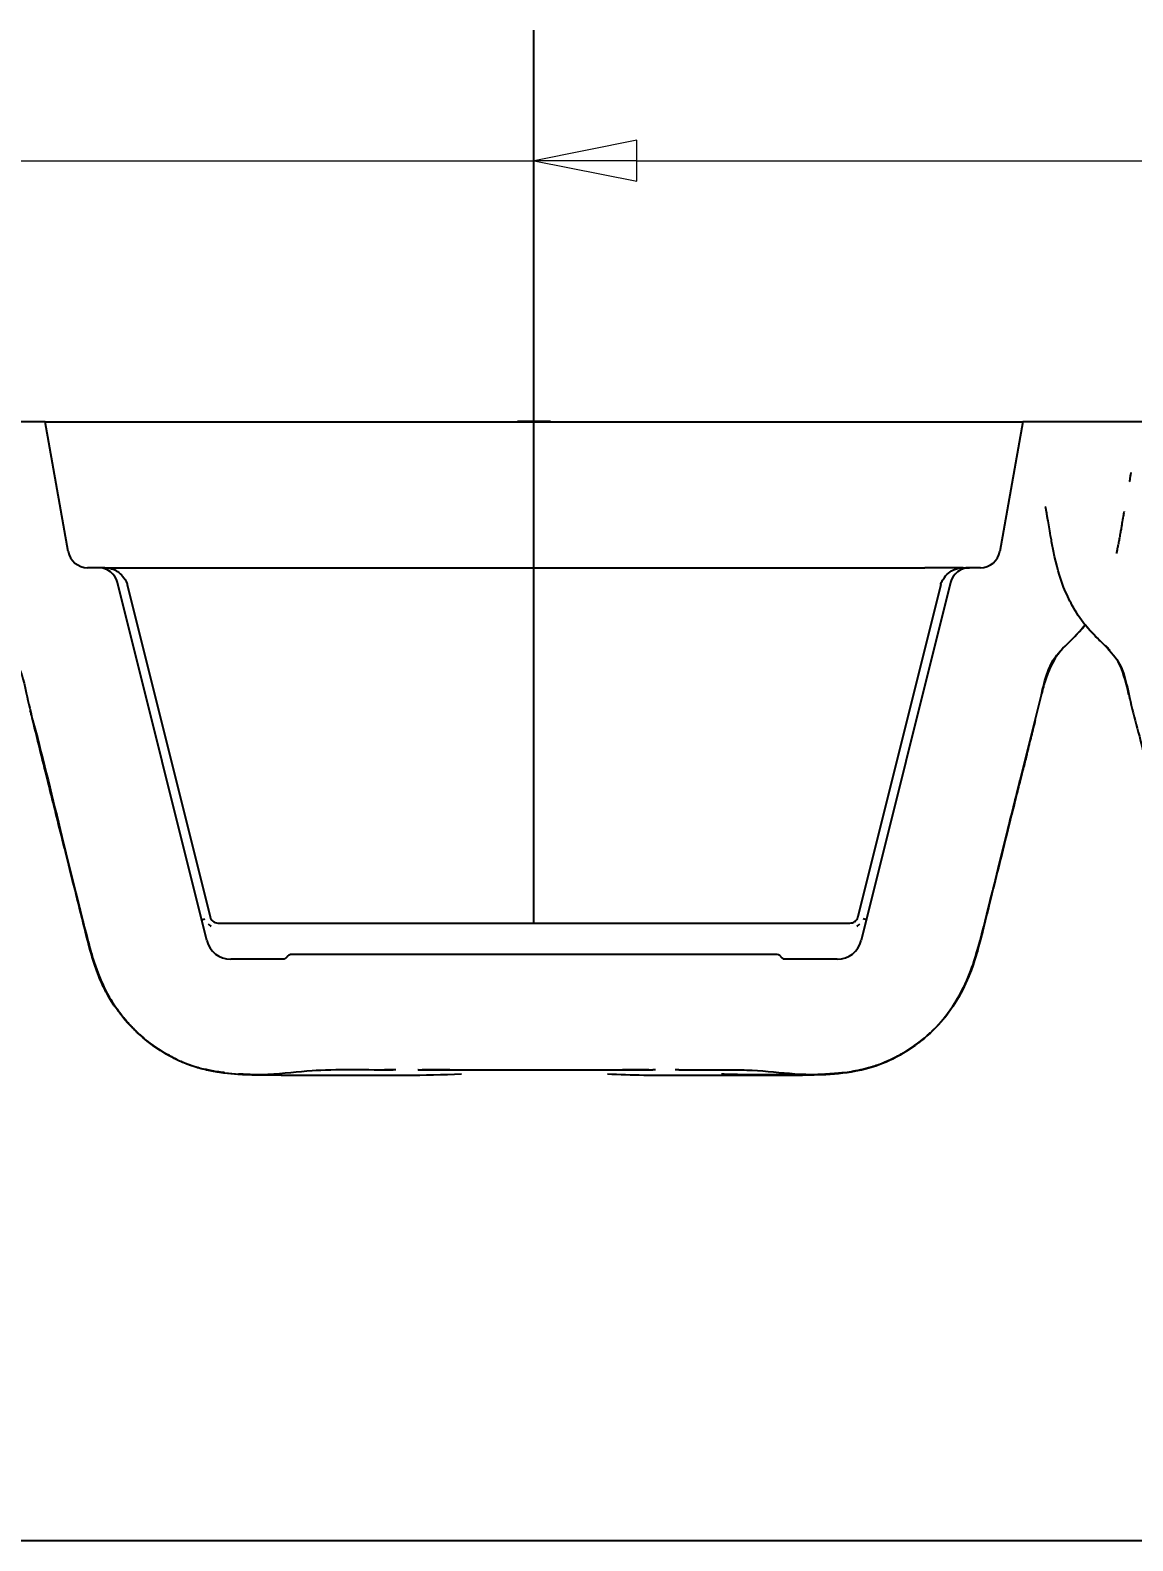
# Model space of a CAD drawing. Header units: millimetres. Extents: x 0 to 1486, y 0 to 1051.
# Drawn here: x 442.58 to 476.08, y 505.32 to 551.23 of the extents above; entities that cross this region are included whole.
import ezdxf

# ---------------------------------------------------------------- set-up
doc = ezdxf.new("R2010")
doc.units = ezdxf.units.MM
doc.header["$LTSCALE"] = 1.25
for name, color, linetype, lineweight, true_color in [('Bemaßungen(DIN)', 7, 'Continuous', 5, 0x262659), ('Schraffur', 7, 'Continuous', 9, 0x1e1e47), ('Sichtbare Kanten(DIN)', 7, 'Continuous', 25, 0x262659)]:
    doc.layers.add(name, color=color, linetype=linetype, lineweight=lineweight, true_color=true_color)
doc.styles.add('Aktuell-DINGroßer Text', font='arial.ttf')
doc.dimstyles.new('STANDARD-DIN', dxfattribs={"dimscale": 1.25, "dimtxt": 5.25, "dimasz": 2.5, "dimexe": 3.175, "dimexo": 0, "dimgap": 0.8, "dimtad": 1, "dimrnd": 1e-08, "dimtxsty": 'Aktuell-DINGroßer Text', "dimcen": 0.09, "dimdle": 10, "dimclrd": 256, "dimclre": 256, "dimclrt": 256, "dimazin": 2, "dimtfac": 0.666667, "dimtmove": 0, "dimatfit": 3, "dimfxl": 1, "dimtolj": 1, "dimlwd": 25, "dimlwe": 25, "dimarcsym": 0})

# ---------------------------------------------------------------- blocks, each defined once
blk = doc.blocks.new('*D122')
at = {"layer": 'Bemaßungen(DIN)', "color": 250, "linetype": 'Continuous', "lineweight": 25, "true_color": 0x3f3f3f, "transparency": 16777216}
blk.add_line((457.888, 524.094), (457.888, 551.23), dxfattribs=at)
at = {"layer": 'Defpoints', "color": 0, "linetype": 'Continuous', "transparency": 16777216}
for p in [(457.888, 551.23), (645.138, 539.324), (457.888, 524.094)]:
    blk.add_point(p, dxfattribs=at)
at = {"layer": 'Bemaßungen(DIN)', "color": 179, "linetype": 'Continuous', "lineweight": 25, "true_color": 0x262659, "transparency": 16777216, "insert": (457.888, 552.23), "char_height": 6.5625, "attachment_point": 4, "rotation": 90, "style": 'Aktuell-DINGroßer Text'}
blk.add_mtext('\\A1;187,25', dxfattribs=at)
blk = doc.blocks.new('*D123')
at = {"layer": 'Bemaßungen(DIN)', "color": 250, "linetype": 'Continuous', "lineweight": 25, "true_color": 0x3f3f3f, "transparency": 16777216}
blk.add_line((424.388, 524.094), (424.388, 551.23), dxfattribs=at)
at = {"layer": 'Defpoints', "color": 0, "linetype": 'Continuous', "transparency": 16777216}
for p in [(424.388, 551.23), (645.138, 539.324), (424.388, 524.094)]:
    blk.add_point(p, dxfattribs=at)
at = {"layer": 'Bemaßungen(DIN)', "color": 179, "linetype": 'Continuous', "lineweight": 25, "true_color": 0x262659, "transparency": 16777216, "insert": (424.388, 552.23), "char_height": 6.5625, "attachment_point": 4, "rotation": 90, "style": 'Aktuell-DINGroßer Text'}
blk.add_mtext('\\A1;220,75', dxfattribs=at)
blk = doc.blocks.new('*D124')
at = {"layer": 'Bemaßungen(DIN)', "color": 250, "linetype": 'Continuous', "lineweight": 25, "true_color": 0x3f3f3f, "transparency": 16777216}
blk.add_line((390.888, 524.094), (390.888, 551.23), dxfattribs=at)
at = {"layer": 'Defpoints', "color": 0, "linetype": 'Continuous', "transparency": 16777216}
for p in [(390.888, 551.23), (645.138, 539.324), (390.888, 524.094)]:
    blk.add_point(p, dxfattribs=at)
at = {"layer": 'Bemaßungen(DIN)', "color": 179, "linetype": 'Continuous', "lineweight": 25, "true_color": 0x262659, "transparency": 16777216, "insert": (390.888, 552.23), "char_height": 6.5625, "attachment_point": 4, "rotation": 90, "style": 'Aktuell-DINGroßer Text'}
blk.add_mtext('\\A1;254,25', dxfattribs=at)
blk = doc.blocks.new('*D125')
at = {"layer": 'Bemaßungen(DIN)', "color": 250, "linetype": 'Continuous', "lineweight": 25, "true_color": 0x3f3f3f, "transparency": 16777216}
blk.add_line((355.388, 523.144), (355.388, 551.23), dxfattribs=at)
at = {"layer": 'Defpoints', "color": 0, "linetype": 'Continuous', "transparency": 16777216}
for p in [(355.388, 551.23), (645.138, 539.324), (355.388, 523.144)]:
    blk.add_point(p, dxfattribs=at)
at = {"layer": 'Bemaßungen(DIN)', "color": 179, "linetype": 'Continuous', "lineweight": 25, "true_color": 0x262659, "transparency": 16777216, "insert": (355.388, 552.23), "char_height": 6.5625, "attachment_point": 4, "rotation": 90, "style": 'Aktuell-DINGroßer Text'}
blk.add_mtext('\\A1;289,75', dxfattribs=at)
blk = doc.blocks.new('*D126')
at = {"layer": 'Bemaßungen(DIN)', "color": 250, "linetype": 'Continuous', "lineweight": 25, "true_color": 0x3f3f3f, "transparency": 16777216}
blk.add_line((321.888, 524.094), (321.888, 551.23), dxfattribs=at)
at = {"layer": 'Defpoints', "color": 0, "linetype": 'Continuous', "transparency": 16777216}
for p in [(321.888, 551.23), (645.138, 539.324), (321.888, 524.094)]:
    blk.add_point(p, dxfattribs=at)
at = {"layer": 'Bemaßungen(DIN)', "color": 179, "linetype": 'Continuous', "lineweight": 25, "true_color": 0x262659, "transparency": 16777216, "insert": (321.888, 552.23), "char_height": 6.5625, "attachment_point": 4, "rotation": 90, "style": 'Aktuell-DINGroßer Text'}
blk.add_mtext('\\A1;323,25', dxfattribs=at)
blk = doc.blocks.new('*D127')
at = {"layer": 'Bemaßungen(DIN)', "color": 250, "linetype": 'Continuous', "lineweight": 25, "true_color": 0x3f3f3f, "transparency": 16777216}
blk.add_line((288.388, 524.094), (288.388, 551.23), dxfattribs=at)
at = {"layer": 'Defpoints', "color": 0, "linetype": 'Continuous', "transparency": 16777216}
for p in [(288.388, 551.23), (645.138, 539.324), (288.388, 524.094)]:
    blk.add_point(p, dxfattribs=at)
at = {"layer": 'Bemaßungen(DIN)', "color": 179, "linetype": 'Continuous', "lineweight": 25, "true_color": 0x262659, "transparency": 16777216, "insert": (288.388, 552.23), "char_height": 6.5625, "attachment_point": 4, "rotation": 90, "style": 'Aktuell-DINGroßer Text'}
blk.add_mtext('\\A1;356,75', dxfattribs=at)
blk = doc.blocks.new('*D128')
at = {"layer": 'Bemaßungen(DIN)', "color": 250, "linetype": 'Continuous', "lineweight": 25, "true_color": 0x3f3f3f, "transparency": 16777216}
blk.add_line((254.888, 524.094), (254.888, 551.23), dxfattribs=at)
at = {"layer": 'Defpoints', "color": 0, "linetype": 'Continuous', "transparency": 16777216}
for p in [(254.888, 551.23), (645.138, 539.324), (254.888, 524.094)]:
    blk.add_point(p, dxfattribs=at)
at = {"layer": 'Bemaßungen(DIN)', "color": 179, "linetype": 'Continuous', "lineweight": 25, "true_color": 0x262659, "transparency": 16777216, "insert": (254.888, 552.23), "char_height": 6.5625, "attachment_point": 4, "rotation": 90, "style": 'Aktuell-DINGroßer Text'}
blk.add_mtext('\\A1;390,25', dxfattribs=at)
blk = doc.blocks.new('2DTransSymbol3')
at = {"layer": 'Bemaßungen(DIN)'}
for p, q in [((368.811, 438.309), (366.311, 437.809)), ((368.811, 437.309), (368.811, 438.309)), ((342.011, 437.809), (366.311, 437.809)), ((368.811, 437.809), (366.311, 437.809)), ((366.311, 437.809), (368.811, 437.309)), ((368.811, 437.809), (393.111, 437.809))]:
    blk.add_line(p, q, dxfattribs=at)
at = {"layer": 'Bemaßungen(DIN)', "flags": 128}
blk.add_lwpolyline([(368.811, 438.309), (366.311, 437.809), (368.811, 437.309), (368.811, 438.309)], dxfattribs=at)
at = {"layer": 'Bemaßungen(DIN)'}
blk.add_solid([(368.811, 438.309), (366.311, 437.809), (368.811, 437.309), (368.811, 438.309)], dxfattribs=at)
blk = doc.blocks.new('*D131')
at = {"layer": 'Bemaßungen(DIN)', "color": 250, "linetype": 'Continuous', "lineweight": 25, "true_color": 0x3f3f3f, "transparency": 16777216}
for p, q in [((441.138, 539.324), (441.138, 593.293)), ((577.138, 539.324), (577.138, 593.293)), ((444.263, 589.324), (574.013, 589.324))]:
    blk.add_line(p, q, dxfattribs=at)
at = {"layer": 'Bemaßungen(DIN)', "color": 250, "linetype": 'Continuous', "true_color": 0x3f3f3f, "transparency": 16777216}
for points in [[(444.263, 589.845), (444.263, 588.803), (441.138, 589.324)], [(574.013, 589.845), (574.013, 588.803), (577.138, 589.324)]]:
    blk.add_solid(points, dxfattribs=at)
at = {"layer": 'Defpoints', "color": 0, "linetype": 'Continuous', "transparency": 16777216}
for p in [(577.138, 589.324), (441.138, 539.324), (577.138, 539.324)]:
    blk.add_point(p, dxfattribs=at)
at = {"layer": 'Bemaßungen(DIN)', "color": 179, "linetype": 'Continuous', "lineweight": 25, "true_color": 0x262659, "transparency": 16777216, "insert": (502.2, 597.03), "char_height": 6.5625, "attachment_point": 1, "style": 'Aktuell-DINGroßer Text'}
blk.add_mtext('\\A1;136', dxfattribs=at)

msp = doc.modelspace()

# ---------------------------------------------------------------- hatches: boundary and pattern name
at = {"layer": 'Schraffur'}
h = msp.add_hatch(dxfattribs=at)
h.set_pattern_fill('ANSI31', color=256, scale=31.75, style=0)
h.set_pattern_definition([(45, (0, 0), (-2.80633, 2.80633), [])])
h.paths.add_polyline_path([(457.988, 539.329), (457.788, 539.329), (457.788, 539.324), (457.988, 539.324)])

# ---------------------------------------------------------------- linework, layer by layer
at = {"layer": 'Sichtbare Kanten(DIN)'}
for p, q in [((443.038, 539.324), (439.238, 539.324)), ((443.038, 539.324), (443.826, 539.324)), ((443.732, 535.39), (443.038, 539.324)), ((443.826, 539.324), (457.738, 539.324)), ((458.388, 539.334), (457.388, 539.334)), ((457.388, 539.324), (457.388, 539.334)), ((457.738, 539.329), (457.788, 539.329)), ((457.738, 539.324), (457.738, 539.329)), ((457.788, 539.324), (457.738, 539.324)), ((457.988, 539.329), (457.788, 539.329)), ((457.788, 539.329), (457.788, 539.324)), ((457.788, 539.324), (457.988, 539.324)), ((457.988, 539.329), (458.038, 539.329)), ((457.988, 539.324), (457.988, 539.329)), ((458.038, 539.324), (457.988, 539.324)), ((458.038, 539.324), (458.038, 539.329)), ((458.038, 539.324), (471.95, 539.324)), ((458.388, 539.324), (458.388, 539.334)), ((471.95, 539.324), (472.738, 539.324)), ((472.738, 539.324), (472.045, 535.39)), ((476.538, 539.324), (472.738, 539.324)), ((444.651, 534.894), (444.323, 534.894)), ((444.848, 534.894), (444.651, 534.894)), ((444.848, 534.894), (444.848, 534.894)), ((444.848, 534.894), (446.009, 534.894)), ((446.009, 534.894), (469.767, 534.894)), ((470.929, 534.894), (469.767, 534.894)), ((470.929, 534.894), (470.928, 534.894)), ((470.929, 534.894), (471.126, 534.894)), ((471.454, 534.894), (471.126, 534.894)), ((447.945, 523.562), (445.233, 534.439)), ((445.528, 534.379), (448.045, 524.283)), ((470.249, 534.379), (467.732, 524.283)), ((470.544, 534.439), (467.832, 523.562)), ((447.787, 524.194), (447.887, 524.219)), ((467.989, 524.194), (467.889, 524.219)), ((448.287, 524.094), (467.489, 524.094)), ((450.268, 522.994), (448.672, 522.994)), ((465.241, 523.144), (450.536, 523.144)), ((467.104, 522.994), (465.509, 522.994)), ((499.039, 505.324), (382.238, 505.324))]:
    msp.add_line(p, q, dxfattribs=at)
for centre, radius, start, end in [((444.323, 535.494), 0.6, 190, 270), ((471.454, 535.494), 0.6, 270, 350), ((444.651, 534.294), 0.6, 14, 90), ((471.126, 534.294), 0.6, 90, 166), ((448.672, 523.744), 0.75, 194, 270), ((467.104, 523.744), 0.75, 270, 346)]:
    msp.add_arc(centre, radius, start, end, dxfattribs=at)
for centre, major_axis, start_param, end_param in [((448.077, 524.226), (-0.103, 0.228), 1.992369, 2.529584), ((467.699, 524.226), (0.103, 0.228), 3.753602, 4.290815)]:
    msp.add_ellipse(centre, major_axis=major_axis, ratio=0.641959, start_param=start_param, end_param=end_param, dxfattribs=at)
for points, knots in [([(476.028, 537.79), (476.028, 537.788), (476.027, 537.787), (476.027, 537.783), (476.026, 537.781), (476.024, 537.767), (476.022, 537.754), (476.013, 537.704), (476.006, 537.662), (475.993, 537.585), (475.987, 537.552), (475.981, 537.514), (475.98, 537.51), (475.979, 537.507)], [0, 0, 0, 0, 0.00083997, 0.00083997, 0.00195993, 0.00195993, 0.00793719, 0.00793719, 0.02519349, 0.02519349, 0.03666908, 0.03666908, 0.03788791, 0.03788791, 0.03788791, 0.03788791]), ([(474.632, 533.16), (474.488, 533.34), (474.361, 533.537), (474.149, 533.922), (474.062, 534.105), (473.863, 534.61), (473.768, 534.942), (473.662, 535.46), (473.649, 535.523), (473.624, 535.657), (473.613, 535.723), (473.582, 535.9), (473.566, 535.993), (473.538, 536.16), (473.524, 536.237), (473.505, 536.351), (473.499, 536.383), (473.489, 536.44), (473.485, 536.465), (473.477, 536.505), (473.475, 536.52), (473.469, 536.551), (473.466, 536.568), (473.461, 536.595), (473.46, 536.605), (473.456, 536.623), (473.455, 536.632), (473.451, 536.65), (473.45, 536.659), (473.445, 536.683), (473.443, 536.697), (473.44, 536.715), (473.438, 536.721), (473.437, 536.73), (473.436, 536.733), (473.436, 536.736), (473.436, 536.737), (473.435, 536.738), (473.435, 536.738), (473.435, 536.739), (473.435, 536.739), (473.435, 536.739), (473.435, 536.739), (473.435, 536.739)], [4.5749992, 4.5749992, 4.5749992, 4.5749992, 4.708956, 4.708956, 4.8240659, 4.8240659, 4.9980721, 4.9980721, 5.0210237, 5.0210237, 5.0435182, 5.0435182, 5.0892725, 5.0892725, 5.1341445, 5.1341445, 5.1509775, 5.1509775, 5.1622164, 5.1622164, 5.1678409, 5.1678409, 5.1735112, 5.1735112, 5.1763356, 5.1763356, 5.1791664, 5.1791664, 5.1819941, 5.1819941, 5.1876921, 5.1876921, 5.1904983, 5.1904983, 5.1919005, 5.1919005, 5.192251, 5.192251, 5.1924262, 5.1924262, 5.1925139, 5.1925139, 5.1925577, 5.1925577, 5.1925577, 5.1925577]), ([(475.818, 536.597), (475.811, 536.552), (475.803, 536.505), (475.782, 536.385), (475.769, 536.31), (475.748, 536.189), (475.74, 536.144), (475.725, 536.054), (475.717, 536.009), (475.699, 535.91), (475.689, 535.855), (475.67, 535.755), (475.662, 535.708), (475.648, 535.637), (475.643, 535.614), (475.635, 535.573), (475.632, 535.555), (475.623, 535.514), (475.618, 535.49), (475.609, 535.446), (475.605, 535.426), (475.597, 535.39), (475.594, 535.373), (475.588, 535.346), (475.585, 535.335), (475.583, 535.324)], [0.1550326, 0.1550326, 0.1550326, 0.1550326, 0.1710306, 0.1710306, 0.1942752, 0.1942752, 0.20803, 0.20803, 0.2216069, 0.2216069, 0.2406553, 0.2406553, 0.2591395, 0.2591395, 0.2676705, 0.2676705, 0.2734613, 0.2734613, 0.2806384, 0.2806384, 0.287017, 0.287017, 0.2926937, 0.2926937, 0.2968233, 0.2968233, 0.2968233, 0.2968233]), ([(444.848, 534.894), (444.917, 534.894), (444.986, 534.884), (445.116, 534.843), (445.177, 534.813), (445.289, 534.735), (445.34, 534.687), (445.439, 534.57), (445.487, 534.498), (445.52, 534.406), (445.524, 534.393), (445.528, 534.379)], [0, 0, 0, 0, 0.0206505, 0.0206505, 0.04066916, 0.04066916, 0.06156667, 0.06156667, 0.08663742, 0.08663742, 0.09083953, 0.09083953, 0.09083953, 0.09083953]), ([(470.249, 534.379), (470.257, 534.414), (470.271, 534.447), (470.308, 534.52), (470.333, 534.558), (470.407, 534.658), (470.464, 534.715), (470.595, 534.812), (470.673, 534.851), (470.811, 534.887), (470.87, 534.894), (470.928, 534.894)], [0.00000111, 0.00000111, 0.00000111, 0.00000111, 0.01070815, 0.01070815, 0.02441214, 0.02441214, 0.04800203, 0.04800203, 0.07335574, 0.07335574, 0.09085667, 0.09085667, 0.09085667, 0.09085667]), ([(441.141, 533.164), (441.324, 532.938), (441.493, 532.77), (441.806, 532.458), (441.974, 532.287), (442.3, 531.797), (442.366, 531.506), (442.523, 530.776), (442.601, 530.466), (442.987, 529.019), (443.26, 527.872), (444.236, 523.906), (444.36, 523.432), (444.64, 522.488), (444.864, 521.978), (445.532, 521.034), (445.968, 520.593), (447.181, 519.808), (447.783, 519.66), (449.388, 519.376), (450.313, 519.555), (451.796, 519.662), (452.941, 519.636), (453.604, 519.637)], [-4.9801344, -4.9801344, -4.9801344, -4.9801344, -4.977648, -4.977648, -4.9747138, -4.9747138, -4.9702324, -4.9702324, -4.9668738, -4.9668738, -4.9544858, -4.9544858, -4.9239441, -4.9239441, -4.8567963, -4.8567963, -4.7928365, -4.7928365, -4.7144892, -4.7144892, -4.4611157, -4.4611157, -4.2614437, -4.2614437, -4.2614437, -4.2614437]), ([(462.291, 519.637), (462.303, 519.637), (462.315, 519.637), (463.664, 519.637), (464.087, 519.644), (465.402, 519.576), (466.185, 519.417), (467.913, 519.619), (468.448, 519.775), (469.329, 520.268), (469.833, 520.601), (470.786, 521.709), (471.068, 522.369), (471.418, 523.377), (471.721, 524.657), (472.502, 527.809), (472.598, 528.182), (472.917, 529.461), (473.142, 530.324), (473.403, 531.437), (473.466, 531.68), (473.816, 532.415), (474.194, 532.6), (474.641, 533.164)], [-3.609915, -3.609915, -3.609915, -3.609915, -3.606126, -3.606126, -3.199998, -3.199998, -2.373221, -2.373221, -1.869336, -1.869336, -1.562938, -1.562938, -1.210807, -1.210807, -0.800152, -0.800152, -0.642527, -0.642527, -0.31323, -0.31323, -0.220499, -0.220499, -0.002297, -0.002297, -0.002297, -0.002297]), ([(474.587, 533.088), (474.57, 533.068), (474.535, 533.028), (474.484, 532.971), (474.469, 532.956), (474.369, 532.851), (474.35, 532.832), (474.321, 532.803), (474.318, 532.8), (474.31, 532.791)], [0, 0, 0, 0, 0.095162, 0.095162, 0.273817, 0.273817, 0.809889, 0.809889, 1.094998, 1.094998, 1.094998, 1.094998]), ([(474.64, 533.152), (474.64, 533.152), (474.64, 533.152), (474.641, 533.158), (474.641, 533.163), (474.641, 533.164)], [12.2755917, 12.2755917, 12.2755917, 12.2755917, 12.3506057, 12.3506057, 12.9651304, 12.9651304, 12.9651304, 12.9651304]), ([(474.641, 533.164), (474.82, 532.942), (474.987, 532.776), (475.297, 532.467), (475.467, 532.295), (475.853, 531.72), (475.882, 531.369), (476.116, 530.395), (476.199, 530.107), (476.39, 529.365), (476.457, 529.062), (476.878, 527.378), (477.155, 526.258), (477.582, 524.57), (477.714, 523.998), (478.029, 522.819), (478.213, 522.294), (478.823, 521.271), (479.244, 520.805), (480.154, 520.118), (480.633, 519.867), (481.923, 519.481), (482.794, 519.476), (484.381, 519.551), (484.465, 519.642), (486.045, 519.638), (486.574, 519.637), (487.104, 519.636)], [-0.8211249, -0.8211249, -0.8211249, -0.8211249, -0.8115971, -0.8115971, -0.7998124, -0.7998124, -0.7769588, -0.7769588, -0.7659942, -0.7659942, -0.7526296, -0.7526296, -0.7261066, -0.7261066, -0.7126318, -0.7126318, -0.6980502, -0.6980502, -0.6826862, -0.6826862, -0.6695288, -0.6695288, -0.6491844, -0.6491844, -0.6094839, -0.6094839, -0.5894801, -0.5894801, -0.5894801, -0.5894801]), ([(475.106, 532.657), (475.069, 532.694), (474.962, 532.801), (474.889, 532.875), (474.856, 532.906), (474.781, 532.988)], [0, 0, 0, 0, 0.830661, 0.830661, 1.095169, 1.095169, 1.095169, 1.095169]), ([(475.393, 532.378), (475.384, 532.389), (475.376, 532.399), (475.343, 532.438), (475.323, 532.459), (475.275, 532.512), (475.257, 532.53), (475.257, 532.53)], [3.398343, 3.398343, 3.398343, 3.398343, 3.4081414, 3.4081414, 3.4411682, 3.4411682, 3.5063943, 3.5063943, 3.5063943, 3.5063943]), ([(473.862, 532.333), (473.843, 532.307), (473.823, 532.281), (473.772, 532.208), (473.739, 532.158), (473.664, 532.032), (473.621, 531.951), (473.545, 531.789), (473.511, 531.707), (473.439, 531.515), (473.403, 531.403), (473.364, 531.261), (473.355, 531.23), (473.348, 531.2)], [12.2833561, 12.2833561, 12.2833561, 12.2833561, 12.2997501, 12.2997501, 12.3234645, 12.3234645, 12.3524494, 12.3524494, 12.3787584, 12.3787584, 12.4139626, 12.4139626, 12.4236431, 12.4236431, 12.4236431, 12.4236431]), ([(473.712, 532.143), (473.624, 532.005), (473.539, 531.83), (473.424, 531.482), (473.393, 531.374), (473.362, 531.26)], [0.20660646, 0.20660646, 0.20660646, 0.20660646, 0.26852566, 0.26852566, 0.29282871, 0.29282871, 0.29282871, 0.29282871]), ([(475.965, 531.042), (475.957, 531.075), (475.949, 531.107), (475.862, 531.466), (475.786, 531.77), (475.638, 532.038)], [2.2423879, 2.2423879, 2.2423879, 2.2423879, 2.24545381, 2.24545381, 2.27600597, 2.27600597, 2.27600597, 2.27600597]), ([(475.675, 531.973), (475.675, 531.973), (475.66, 532.001), (475.652, 532.015), (475.649, 532.02), (475.649, 532.02)], [0.5841657, 0.5841657, 0.5841657, 0.5841657, 0.9671871, 0.9671871, 1.0655927, 1.0655927, 1.0655927, 1.0655927]), ([(473.62, 531.997), (473.62, 531.997), (473.606, 531.97), (473.592, 531.942), (473.589, 531.937), (473.589, 531.937)], [0.0348995, 0.0348995, 0.0348995, 0.0348995, 0.5477265, 0.5477265, 0.6016797, 0.6016797, 0.6016797, 0.6016797]), ([(475.743, 531.826), (475.743, 531.826), (475.743, 531.827), (475.737, 531.84), (475.723, 531.874), (475.692, 531.94), (475.684, 531.955), (475.676, 531.972), (475.674, 531.976), (475.672, 531.979)], [0.2897844, 0.2897844, 0.2897844, 0.2897844, 0.2976946, 0.2976946, 0.3418645, 0.3418645, 0.4055819, 0.4055819, 0.4342417, 0.4342417, 0.4342417, 0.4342417]), ([(475.964, 531.047), (475.964, 531.047), (475.964, 531.047), (475.952, 531.098), (475.94, 531.153), (475.906, 531.296), (475.881, 531.397), (475.852, 531.505), (475.843, 531.534), (475.833, 531.569), (475.83, 531.579), (475.828, 531.584), (475.828, 531.585), (475.828, 531.585)], [3.1214054, 3.1214054, 3.1214054, 3.1214054, 3.1214902, 3.1214902, 3.1511716, 3.1511716, 3.1956554, 3.1956554, 3.215812, 3.215812, 3.2302688, 3.2302688, 3.2348622, 3.2348622, 3.2348622, 3.2348622]), ([(473.368, 531.284), (473.368, 531.284), (473.341, 531.174), (473.327, 531.113), (473.338, 531.161), (473.335, 531.148), (473.317, 531.068), (473.317, 531.068)], [8.4279959, 8.4279959, 8.4279959, 8.4279959, 8.596289, 8.596289, 8.757303, 8.757303, 8.9450365, 8.9450365, 8.9450365, 8.9450365]), ([(473.391, 531.365), (473.391, 531.365), (473.387, 531.351), (473.373, 531.301), (473.369, 531.284), (473.359, 531.245), (473.349, 531.206), (473.342, 531.178)], [7.9683809, 7.9683809, 7.9683809, 7.9683809, 8.0032187, 8.0032187, 8.0695113, 8.0695113, 8.1563174, 8.1563174, 8.1563174, 8.1563174]), ([(446.348, 520.347), (446.109, 520.516), (445.879, 520.71), (445.072, 521.543), (444.792, 522.157), (444.428, 523.072), (444.285, 523.724), (443.984, 524.934), (443.902, 525.243), (443.695, 526.068), (443.621, 526.372), (443.452, 527.052), (443.377, 527.351), (443.132, 528.332), (443.122, 528.38), (442.812, 529.624), (442.743, 529.898), (442.618, 530.41), (442.6, 530.485), (442.582, 530.556)], [2.066536, 2.066536, 2.066536, 2.066536, 2.211014, 2.211014, 2.615125, 2.615125, 3.347061, 3.347061, 3.690425, 3.690425, 3.933352, 3.933352, 4.126879, 4.126879, 4.58864, 4.58864, 4.840978, 4.840978, 4.887247, 4.887247, 4.887247, 4.887247]), ([(442.722, 530.011), (442.708, 530.065), (442.696, 530.112), (442.67, 530.209), (442.659, 530.251), (442.653, 530.276), (442.652, 530.279), (442.652, 530.279)], [7.12907371, 7.12907371, 7.12907371, 7.12907371, 7.15745419, 7.15745419, 7.20086746, 7.20086746, 7.21623387, 7.21623387, 7.21623387, 7.21623387]), ([(473.117, 530.255), (473.109, 530.224), (473.101, 530.191), (473.073, 530.076), (473.05, 529.985), (473.008, 529.815), (472.987, 529.733), (472.923, 529.478), (472.88, 529.305), (472.751, 528.794), (472.668, 528.459), (472.5, 527.782), (472.413, 527.434), (472.067, 526.047), (471.805, 525.015), (471.457, 523.575), (471.354, 523.178), (471.087, 522.416), (470.92, 522.047), (470.555, 521.455), (470.374, 521.215), (470.022, 520.836), (469.857, 520.684), (469.651, 520.517), (469.611, 520.486), (469.55, 520.44), (469.527, 520.423), (469.481, 520.389), (469.458, 520.373), (469.422, 520.347), (469.408, 520.337), (469.377, 520.316), (469.363, 520.306), (469.322, 520.279), (469.306, 520.268), (469.261, 520.238), (469.245, 520.228), (469.209, 520.205), (469.2, 520.2), (469.171, 520.182), (469.148, 520.167), (469.102, 520.14), (469.079, 520.126), (469.017, 520.09), (468.977, 520.068), (468.843, 519.995), (468.748, 519.948), (468.402, 519.793), (468.148, 519.709), (467.751, 519.615), (467.611, 519.588), (467.287, 519.538), (467.105, 519.52), (466.832, 519.502), (466.732, 519.497), (466.63, 519.493)], [4.08157, 4.08157, 4.08157, 4.08157, 4.093286, 4.093286, 4.121328, 4.121328, 4.146354, 4.146354, 4.20029, 4.20029, 4.304546, 4.304546, 4.412182, 4.412182, 4.734616, 4.734616, 4.857162, 4.857162, 4.977617, 4.977617, 5.067065, 5.067065, 5.132843, 5.132843, 5.148528, 5.148528, 5.15859, 5.15859, 5.171509, 5.171509, 5.184616, 5.184616, 5.205706, 5.205706, 5.256909, 5.256909, 5.277506, 5.277506, 5.283278, 5.283278, 5.293293, 5.293293, 5.301667, 5.301667, 5.315844, 5.315844, 5.347913, 5.347913, 5.430698, 5.430698, 5.473282, 5.473282, 5.528841, 5.528841, 5.560514, 5.560514, 5.560514, 5.560514]), ([(473.094, 530.166), (473.093, 530.164), (473.093, 530.162), (473.083, 530.122), (473.071, 530.076), (473.05, 529.992), (473.042, 529.959), (473.022, 529.881), (473.01, 529.832), (472.987, 529.744), (472.977, 529.703), (472.952, 529.602), (472.937, 529.541), (472.894, 529.368), (472.866, 529.258), (472.809, 529.026), (472.777, 528.9), (472.746, 528.774)], [1.5704608, 1.5704608, 1.5704608, 1.5704608, 1.571481, 1.571481, 1.5942964, 1.5942964, 1.6062892, 1.6062892, 1.6213371, 1.6213371, 1.6337847, 1.6337847, 1.6529302, 1.6529302, 1.689707, 1.689707, 1.7289509, 1.7289509, 1.7289509, 1.7289509]), ([(446.097, 520.542), (446.051, 520.579), (446.005, 520.618), (445.84, 520.761), (445.724, 520.872), (445.345, 521.275), (445.109, 521.599), (444.683, 522.376), (444.525, 522.842), (444.284, 523.711), (444.191, 524.117), (443.925, 525.19), (443.752, 525.864), (443.411, 527.246), (443.234, 527.947), (443.014, 528.834), (442.969, 529.014), (442.878, 529.383), (442.831, 529.575), (442.753, 529.886), (442.722, 530.006), (442.695, 530.115)], [1.956144, 1.956144, 1.956144, 1.956144, 1.974142, 1.974142, 2.021994, 2.021994, 2.140247, 2.140247, 2.287638, 2.287638, 2.412187, 2.412187, 2.621434, 2.621434, 2.841051, 2.841051, 2.896504, 2.896504, 2.955196, 2.955196, 2.993506, 2.993506, 2.993506, 2.993506]), ([(445.993, 520.629), (445.976, 520.644), (445.957, 520.66), (445.904, 520.708), (445.887, 520.724), (445.849, 520.758), (445.833, 520.773), (445.793, 520.811), (445.769, 520.834), (445.725, 520.878), (445.708, 520.895), (445.674, 520.93), (445.655, 520.949), (445.617, 520.989), (445.598, 521.01), (445.541, 521.072), (445.505, 521.113), (445.406, 521.23), (445.347, 521.303), (445.203, 521.494), (445.123, 521.61), (445.016, 521.785), (444.99, 521.829), (444.91, 521.97), (444.856, 522.073), (444.76, 522.275), (444.715, 522.377), (444.55, 522.788), (444.452, 523.106), (444.331, 523.557), (444.296, 523.695), (444.232, 523.958), (444.201, 524.086), (444.143, 524.325), (444.112, 524.45), (444.038, 524.743), (443.995, 524.913), (443.853, 525.477), (443.754, 525.871), (443.613, 526.438), (443.571, 526.61), (443.492, 526.93), (443.455, 527.079), (443.395, 527.323), (443.371, 527.417), (443.315, 527.64), (443.284, 527.765), (443.229, 527.981), (443.206, 528.072), (443.165, 528.231), (443.148, 528.298), (443.117, 528.421), (443.103, 528.477), (443.077, 528.582), (443.065, 528.633), (443.031, 528.768), (443.011, 528.849), (442.954, 529.085), (442.918, 529.238), (442.868, 529.439), (442.862, 529.463), (442.853, 529.501), (442.85, 529.515), (442.843, 529.541), (442.84, 529.555), (442.83, 529.594), (442.824, 529.618), (442.808, 529.682), (442.799, 529.718), (442.774, 529.815), (442.761, 529.863), (442.738, 529.952), (442.728, 529.988), (442.715, 530.04), (442.71, 530.056), (442.709, 530.061)], [0, 0, 0, 0, 0.082924, 0.082924, 0.113058, 0.113058, 0.130031, 0.130031, 0.146789, 0.146789, 0.155138, 0.155138, 0.163507, 0.163507, 0.171886, 0.171886, 0.188731, 0.188731, 0.222119, 0.222119, 0.275287, 0.275287, 0.292074, 0.292074, 0.325981, 0.325981, 0.359154, 0.359154, 0.459188, 0.459188, 0.501882, 0.501882, 0.540647, 0.540647, 0.579251, 0.579251, 0.631571, 0.631571, 0.753978, 0.753978, 0.807055, 0.807055, 0.85353, 0.85353, 0.882297, 0.882297, 0.924167, 0.924167, 0.955494, 0.955494, 0.976871, 0.976871, 0.993705, 0.993705, 1.01053, 1.01053, 1.043767, 1.043767, 1.103749, 1.103749, 1.111418, 1.111418, 1.115585, 1.115585, 1.119757, 1.119757, 1.128196, 1.128196, 1.144983, 1.144983, 1.178506, 1.178506, 1.21889, 1.21889, 1.258056, 1.258056, 1.258056, 1.258056]), ([(472.869, 529.243), (472.86, 529.206), (472.851, 529.169), (472.809, 528.999), (472.774, 528.863), (472.741, 528.731)], [0.92272042, 0.92272042, 0.92272042, 0.92272042, 0.93418187, 0.93418187, 0.9755324, 0.9755324, 0.9755324, 0.9755324]), ([(472.662, 528.438), (472.654, 528.407), (472.647, 528.377), (472.597, 528.179), (472.556, 528.012), (472.462, 527.639), (472.41, 527.432), (472.26, 526.828), (472.162, 526.43), (471.978, 525.686), (471.889, 525.336), (471.752, 524.799), (471.704, 524.61), (471.598, 524.175), (471.538, 523.918), (471.38, 523.29), (471.271, 522.917), (471.051, 522.358), (470.96, 522.158), (470.737, 521.743), (470.602, 521.531), (470.451, 521.332)], [1.7638097, 1.7638097, 1.7638097, 1.7638097, 1.7734022, 1.7734022, 1.8267571, 1.8267571, 1.8905092, 1.8905092, 2.0134243, 2.0134243, 2.1214921, 2.1214921, 2.1800104, 2.1800104, 2.2581031, 2.2581031, 2.3744723, 2.3744723, 2.4396513, 2.4396513, 2.5160889, 2.5160889, 2.5160889, 2.5160889]), ([(448.045, 524.283), (448.051, 524.257), (448.062, 524.232), (448.091, 524.187), (448.109, 524.167), (448.15, 524.133), (448.173, 524.12), (448.223, 524.101), (448.25, 524.095), (448.28, 524.094), (448.284, 524.094), (448.287, 524.094)], [0, 0, 0, 0, 0.0080009, 0.0080009, 0.01597702, 0.01597702, 0.02393362, 0.02393362, 0.03189668, 0.03189668, 0.03302102, 0.03302102, 0.03302102, 0.03302102]), ([(467.489, 524.094), (467.516, 524.094), (467.543, 524.098), (467.593, 524.115), (467.617, 524.128), (467.66, 524.159), (467.679, 524.179), (467.709, 524.223), (467.721, 524.247), (467.73, 524.276), (467.731, 524.28), (467.732, 524.283)], [0, 0, 0, 0, 0.00800071, 0.00800071, 0.01597675, 0.01597675, 0.02393328, 0.02393328, 0.03189641, 0.03189641, 0.03302102, 0.03302102, 0.03302102, 0.03302102]), ([(450.345, 523.03), (450.34, 523.023), (450.334, 523.018), (450.321, 523.008), (450.314, 523.004), (450.293, 522.996), (450.28, 522.994), (450.268, 522.994)], [-0.008074754, -0.008074754, -0.008074754, -0.008074754, -0.005897965, -0.005897965, -0.003720861, -0.003720861, -0.000004968, -0.000004968, -0.000004968, -0.000004968]), ([(450.381, 523.072), (450.375, 523.065), (450.369, 523.058), (450.357, 523.044), (450.351, 523.037), (450.345, 523.03)], [-0.005590272, -0.005590272, -0.005590272, -0.005590272, -0.002793491, -0.002793491, 0, 0, 0, 0]), ([(450.536, 523.144), (450.519, 523.144), (450.503, 523.142), (450.471, 523.134), (450.456, 523.128), (450.417, 523.108), (450.397, 523.091), (450.381, 523.072)], [-0.01603852, -0.01603852, -0.01603852, -0.01603852, -0.01167072, -0.01167072, -0.00732242, -0.00732242, -0.00000056, -0.00000056, -0.00000056, -0.00000056]), ([(465.395, 523.072), (465.385, 523.085), (465.373, 523.096), (465.347, 523.115), (465.333, 523.123), (465.292, 523.139), (465.266, 523.144), (465.241, 523.144)], [-0.01614564, -0.01614564, -0.01614564, -0.01614564, -0.01179334, -0.01179334, -0.00744309, -0.00744309, -0.00000054, -0.00000054, -0.00000054, -0.00000054]), ([(465.431, 523.03), (465.425, 523.037), (465.419, 523.044), (465.407, 523.058), (465.401, 523.065), (465.395, 523.072)], [-0.005625765, -0.005625765, -0.005625765, -0.005625765, -0.002811065, -0.002811065, -0.000011557, -0.000011557, -0.000011557, -0.000011557]), ([(465.509, 522.994), (465.501, 522.994), (465.493, 522.995), (465.477, 522.999), (465.469, 523.002), (465.45, 523.012), (465.439, 523.02), (465.431, 523.03)], [-0.007980929, -0.007980929, -0.007980929, -0.007980929, -0.005820159, -0.005820159, -0.003652784, -0.003652784, 0, 0, 0, 0]), ([(469.926, 520.754), (469.91, 520.74), (469.895, 520.726), (469.766, 520.61), (469.644, 520.511), (469.513, 520.413), (469.484, 520.392), (469.447, 520.366), (469.437, 520.358), (469.423, 520.348), (469.419, 520.346), (469.419, 520.346)], [2.599478, 2.599478, 2.599478, 2.599478, 2.6072531, 2.6072531, 2.665146, 2.665146, 2.6924007, 2.6924007, 2.7168587, 2.7168587, 2.7443779, 2.7443779, 2.7443779, 2.7443779]), ([(455.684, 519.499), (455.117, 519.479), (454.549, 519.466), (453.697, 519.46), (453.389, 519.458), (452.586, 519.46), (452.09, 519.462), (450.979, 519.464), (450.359, 519.466), (449.173, 519.474), (448.602, 519.491), (447.901, 519.635), (447.753, 519.672), (447.454, 519.765), (447.299, 519.824), (447.046, 519.935), (446.937, 519.989), (446.668, 520.135), (446.508, 520.234), (446.349, 520.347)], [1.4168283, 1.4168283, 1.4168283, 1.4168283, 1.5869388, 1.5869388, 1.6837553, 1.6837553, 1.8308067, 1.8308067, 2.0171283, 2.0171283, 2.1865095, 2.1865095, 2.2319207, 2.2319207, 2.2809947, 2.2809947, 2.3235454, 2.3235454, 2.3860442, 2.3860442, 2.3860442, 2.3860442]), ([(446.91, 520.011), (446.874, 520.029), (446.837, 520.049), (446.793, 520.073), (446.78, 520.08), (446.761, 520.091), (446.753, 520.096), (446.737, 520.105), (446.732, 520.107), (446.729, 520.109), (446.729, 520.109), (446.729, 520.109)], [9.1316167, 9.1316167, 9.1316167, 9.1316167, 9.14407385, 9.14407385, 9.14984165, 9.14984165, 9.15558119, 9.15558119, 9.16706805, 9.16706805, 9.17289363, 9.17289363, 9.17289363, 9.17289363]), ([(469.471, 520.378), (469.225, 520.201), (468.982, 520.058), (468.658, 519.904), (468.576, 519.867), (468.404, 519.798), (468.314, 519.765), (468.078, 519.689), (467.931, 519.649), (467.447, 519.543), (467.102, 519.505), (466.123, 519.456), (465.485, 519.467), (464.373, 519.463), (463.897, 519.463), (463.063, 519.46), (462.696, 519.459), (461.974, 519.46), (461.606, 519.461), (460.858, 519.473), (460.487, 519.485), (460.117, 519.498)], [0, 0, 0, 0, 0.0973932, 0.0973932, 0.1258286, 0.1258286, 0.1545067, 0.1545067, 0.2000918, 0.2000918, 0.3032903, 0.3032903, 0.4944243, 0.4944243, 0.6370453, 0.6370453, 0.7447838, 0.7447838, 0.8617537, 0.8617537, 0.9733958, 0.9733958, 0.9733958, 0.9733958]), ([(469.078, 520.127), (469.078, 520.127), (469.075, 520.126), (469.057, 520.115), (469.026, 520.097), (468.935, 520.047), (468.902, 520.029), (468.832, 519.992), (468.8, 519.976), (468.737, 519.946), (468.708, 519.932), (468.646, 519.903), (468.613, 519.889), (468.545, 519.86), (468.51, 519.845), (468.438, 519.817), (468.402, 519.803), (468.331, 519.777), (468.296, 519.765), (468.199, 519.733), (468.144, 519.717), (468.045, 519.689), (468.001, 519.677), (467.933, 519.661), (467.91, 519.655), (467.886, 519.649)], [0.3708114, 0.3708114, 0.3708114, 0.3708114, 0.3972629, 0.3972629, 0.4478361, 0.4478361, 0.4703288, 0.4703288, 0.4856297, 0.4856297, 0.4971214, 0.4971214, 0.508623, 0.508623, 0.5201359, 0.5201359, 0.5316648, 0.5316648, 0.5432139, 0.5432139, 0.5666072, 0.5666072, 0.589529, 0.589529, 0.6022754, 0.6022754, 0.6022754, 0.6022754]), ([(447.029, 519.952), (447.029, 519.952), (447.029, 519.952), (447.026, 519.953), (447.007, 519.962), (446.976, 519.977)], [9.36376176, 9.36376176, 9.36376176, 9.36376176, 9.36832137, 9.36832137, 9.41838991, 9.41838991, 9.41838991, 9.41838991]), ([(448.483, 519.547), (448.483, 519.547), (448.483, 519.547), (448.479, 519.548), (448.466, 519.549), (448.437, 519.553), (448.42, 519.555), (448.347, 519.565), (448.278, 519.575), (448.14, 519.597), (448.08, 519.608), (447.977, 519.629), (447.939, 519.637), (447.898, 519.647)], [8.9079195, 8.9079195, 8.9079195, 8.9079195, 8.9095216, 8.9095216, 8.9210465, 8.9210465, 8.9336921, 8.9336921, 8.9717893, 8.9717893, 9.0038066, 9.0038066, 9.0208275, 9.0208275, 9.0208275, 9.0208275]), ([(453.685, 519.633), (453.603, 519.633), (453.528, 519.634), (453.417, 519.636), (453.378, 519.636), (453.341, 519.637)], [0, 0, 0, 0, 0.02691813, 0.02691813, 0.04213871, 0.04213871, 0.04213871, 0.04213871]), ([(453.619, 519.637), (453.614, 519.637), (453.61, 519.637), (453.605, 519.637), (453.604, 519.637), (453.604, 519.637), (453.604, 519.637), (453.604, 519.637)], [0.494115758, 0.494115758, 0.494115758, 0.494115758, 0.498271529, 0.498271529, 0.498321616, 0.498321616, 0.498337857, 0.498337857, 0.498337857, 0.498337857]), ([(454.372, 519.638), (454.372, 519.638), (454.372, 519.638), (454.372, 519.638), (454.372, 519.638), (454.371, 519.638), (454.37, 519.638), (454.368, 519.638), (454.366, 519.638), (454.363, 519.638), (454.362, 519.638), (454.36, 519.638)], [0, 0, 0, 0, 0.000020531, 0.000020531, 0.000047598, 0.000047598, 0.000625037, 0.000625037, 0.002164912, 0.002164912, 0.003273401, 0.003273401, 0.003273401, 0.003273401]), ([(454.372, 519.638), (455.195, 519.638), (456.226, 519.636), (458.408, 519.636), (459.529, 519.636), (461.026, 519.637), (461.285, 519.637), (461.5, 519.637)], [-4.1919137, -4.1919137, -4.1919137, -4.1919137, -3.9892009, -3.9892009, -3.7752429, -3.7752429, -3.703462, -3.703462, -3.703462, -3.703462]), ([(456.506, 519.622), (456.213, 519.623), (455.922, 519.622), (455.413, 519.624), (455.195, 519.625), (454.901, 519.629), (454.826, 519.63), (454.721, 519.632), (454.69, 519.632), (454.632, 519.633), (454.606, 519.633), (454.56, 519.634), (454.54, 519.635), (454.51, 519.635), (454.499, 519.635), (454.49, 519.635)], [0, 0, 0, 0, 0.0877127, 0.0877127, 0.1534415, 0.1534415, 0.1757556, 0.1757556, 0.1853792, 0.1853792, 0.194232, 0.194232, 0.2031005, 0.2031005, 0.2099218, 0.2099218, 0.2099218, 0.2099218]), ([(455.329, 519.637), (455.254, 519.637), (455.179, 519.637), (455.047, 519.637), (454.988, 519.637), (454.873, 519.637), (454.818, 519.637), (454.763, 519.637)], [2.50463181, 2.50463181, 2.50463181, 2.50463181, 2.52724839, 2.52724839, 2.54466133, 2.54466133, 2.56171243, 2.56171243, 2.56171243, 2.56171243]), ([(461.376, 519.635), (461.376, 519.635), (461.346, 519.635), (461.281, 519.634), (461.257, 519.634), (461.206, 519.634), (461.184, 519.633), (461.135, 519.633), (461.108, 519.632), (461.023, 519.631), (460.961, 519.63), (460.843, 519.629), (460.785, 519.628), (460.559, 519.626), (460.392, 519.625), (459.725, 519.622), (459.212, 519.622), (457.973, 519.623), (457.239, 519.622), (456.506, 519.622)], [1.0869726, 1.0869726, 1.0869726, 1.0869726, 1.1240369, 1.1240369, 1.139494, 1.139494, 1.148342, 1.148342, 1.1572074, 1.1572074, 1.1750895, 1.1750895, 1.1926497, 1.1926497, 1.2437923, 1.2437923, 1.3957713, 1.3957713, 1.6157267, 1.6157267, 1.6157267, 1.6157267]), ([(461.58, 519.637), (461.58, 519.637), (461.57, 519.637), (461.54, 519.637), (461.522, 519.637), (461.501, 519.637), (461.501, 519.637), (461.501, 519.637), (461.501, 519.637), (461.501, 519.637), (461.501, 519.637), (461.5, 519.637)], [0.95297569, 0.95297569, 0.95297569, 0.95297569, 0.97744718, 0.97744718, 0.99547534, 0.99547534, 0.99563978, 0.99563978, 0.99572191, 0.99572191, 0.99576297, 0.99576297, 0.99576297, 0.99576297]), ([(462.291, 519.637), (462.291, 519.637), (462.291, 519.637), (462.29, 519.637), (462.29, 519.637), (462.29, 519.637), (462.29, 519.637), (462.29, 519.637), (462.29, 519.637), (462.289, 519.637), (462.288, 519.637), (462.278, 519.637), (462.27, 519.637), (462.252, 519.637), (462.243, 519.637), (462.216, 519.637), (462.202, 519.637), (462.184, 519.637), (462.18, 519.637), (462.18, 519.637)], [0, 0, 0, 0, 0.0000191, 0.0000191, 0.00005731, 0.00005731, 0.00013372, 0.00013372, 0.00028655, 0.00028655, 0.00083321, 0.00083321, 0.00666603, 0.00666603, 0.01444543, 0.01444543, 0.03068981, 0.03068981, 0.04598688, 0.04598688, 0.04598688, 0.04598688]), ([(467.886, 519.649), (467.779, 519.625), (467.67, 519.604), (467.587, 519.589), (467.571, 519.587), (467.556, 519.584), (467.553, 519.584), (467.553, 519.584)], [0, 0, 0, 0, 0.05744207, 0.05744207, 0.07398676, 0.07398676, 0.08441126, 0.08441126, 0.08441126, 0.08441126]), ([(468.199, 519.734), (468.199, 519.734), (468.199, 519.734), (468.197, 519.734), (468.172, 519.726), (468.124, 519.712)], [0.35692456, 0.35692456, 0.35692456, 0.35692456, 0.35842872, 0.35842872, 0.41707384, 0.41707384, 0.41707384, 0.41707384]), ([(449.581, 519.481), (449.548, 519.482), (449.514, 519.482), (449.448, 519.483), (449.416, 519.484), (449.33, 519.486), (449.275, 519.488), (449.181, 519.492), (449.14, 519.494), (449.058, 519.498), (449.019, 519.5), (448.957, 519.504), (448.932, 519.506), (448.909, 519.508)], [0, 0, 0, 0, 0.01075249, 0.01075249, 0.02040322, 0.02040322, 0.03655235, 0.03655235, 0.05031192, 0.05031192, 0.06628786, 0.06628786, 0.07713019, 0.07713019, 0.07713019, 0.07713019]), ([(449.151, 519.496), (449.151, 519.496), (449.151, 519.496), (449.149, 519.496), (449.14, 519.497), (449.12, 519.497)], [0.38590046, 0.38590046, 0.38590046, 0.38590046, 0.38989904, 0.38989904, 0.43130363, 0.43130363, 0.43130363, 0.43130363]), ([(450.209, 519.49), (450.209, 519.49), (450.202, 519.49), (450.171, 519.489), (450.144, 519.489), (450.071, 519.487), (450.028, 519.486), (449.908, 519.483), (449.836, 519.482), (449.7, 519.481), (449.643, 519.481), (449.581, 519.481)], [0.4460299, 0.4460299, 0.4460299, 0.4460299, 0.4786749, 0.4786749, 0.5158229, 0.5158229, 0.5451277, 0.5451277, 0.5764071, 0.5764071, 0.5965049, 0.5965049, 0.5965049, 0.5965049]), ([(466.058, 519.483), (466.046, 519.483), (466.035, 519.483), (465.876, 519.482), (465.736, 519.481), (465.527, 519.48), (465.453, 519.479), (465.338, 519.479), (465.298, 519.479), (465.199, 519.478), (465.137, 519.478), (465.035, 519.479), (464.993, 519.479), (464.897, 519.479), (464.845, 519.48), (464.697, 519.481), (464.607, 519.482), (464.347, 519.484), (464.178, 519.486), (463.91, 519.491), (463.805, 519.494), (463.676, 519.498), (463.636, 519.499), (463.598, 519.5), (463.59, 519.501), (463.59, 519.501)], [5.6182342, 5.6182342, 5.6182342, 5.6182342, 5.6216092, 5.6216092, 5.666364, 5.666364, 5.6904037, 5.6904037, 5.7022727, 5.7022727, 5.7203436, 5.7203436, 5.7346564, 5.7346564, 5.7547234, 5.7547234, 5.7943361, 5.7943361, 5.8574511, 5.8574511, 5.8983958, 5.8983958, 5.9237982, 5.9237982, 5.9407826, 5.9407826, 5.9407826, 5.9407826]), ([(466.12, 519.483), (466.038, 519.483), (465.969, 519.484), (465.819, 519.486), (465.749, 519.487), (465.667, 519.489), (465.647, 519.489), (465.647, 519.489)], [0, 0, 0, 0, 0.0363203, 0.0363203, 0.089709, 0.089709, 0.1451359, 0.1451359, 0.1451359, 0.1451359]), ([(467.273, 519.544), (467.273, 519.544), (467.27, 519.544), (467.252, 519.542), (467.231, 519.539), (467.165, 519.532), (467.116, 519.527), (467.005, 519.517), (466.947, 519.513), (466.846, 519.505), (466.801, 519.502), (466.72, 519.498), (466.688, 519.496), (466.626, 519.493), (466.596, 519.492), (466.547, 519.49), (466.528, 519.489), (466.48, 519.487), (466.449, 519.486), (466.391, 519.485), (466.363, 519.484), (466.302, 519.483), (466.27, 519.483), (466.196, 519.483), (466.156, 519.483), (466.12, 519.483)], [0.4281235, 0.4281235, 0.4281235, 0.4281235, 0.4390993, 0.4390993, 0.4597937, 0.4597937, 0.4935078, 0.4935078, 0.5254605, 0.5254605, 0.5494583, 0.5494583, 0.5625716, 0.5625716, 0.572769, 0.572769, 0.5784922, 0.5784922, 0.5874555, 0.5874555, 0.5962079, 0.5962079, 0.6073885, 0.6073885, 0.6236891, 0.6236891, 0.6236891, 0.6236891])]:
    msp.add_open_spline(points, degree=3, knots=knots, dxfattribs=at)
for points in [[(474.64, 533.152), (474.622, 533.13), (474.605, 533.108), (474.587, 533.088)], [(474.781, 532.988), (474.735, 533.038), (474.688, 533.092), (474.64, 533.152)], [(475.965, 531.042), (475.961, 531.059), (475.957, 531.075), (475.953, 531.09)], [(475.994, 530.913), (475.994, 530.913), (475.99, 530.932), (475.982, 530.964)], [(448.045, 524.283), (448.045, 524.283), (448.045, 524.283), (448.045, 524.283)], [(467.732, 524.283), (467.732, 524.283), (467.732, 524.283), (467.732, 524.283)], [(448.287, 524.094), (448.287, 524.094), (448.287, 524.094), (448.287, 524.094)], [(467.489, 524.094), (467.489, 524.094), (467.489, 524.094), (467.489, 524.094)], [(469.882, 520.714), (469.877, 520.71), (469.875, 520.708), (469.875, 520.708)], [(447.735, 519.688), (447.697, 519.698), (447.677, 519.704), (447.677, 519.704)], [(461.178, 519.635), (460.978, 519.637), (460.776, 519.638), (460.576, 519.636)], [(466.723, 519.499), (466.68, 519.497), (466.661, 519.496), (466.661, 519.496)]]:
    msp.add_open_spline(points, degree=3, dxfattribs=at)

# ---------------------------------------------------------------- block references
at = {"layer": 'Bemaßungen(DIN)', "xscale": 1.25, "yscale": 1.25, "zscale": 1.25}
msp.add_blockref('2DTransSymbol3', (0, 0), dxfattribs=at)

# ---------------------------------------------------------------- dimensions: what is measured, and where the dimension line sits
at = {"layer": 'Bemaßungen(DIN)', "color": 250, "linetype": 'Continuous', "lineweight": 25, "true_color": 0x3f3f3f}
dim = msp.add_linear_dim(base=(577.138, 589.324), p1=(441.138, 539.324), p2=(577.138, 539.324), angle=180, dimstyle='STANDARD-DIN', override={"dimgap": 0.8, "dimdec": 2, "dimtol": 0, "dimlim": 0, "dimtp": 0, "dimtm": 0, "dimtdec": 2, "dimtofl": 0, "dimatfit": 1}, dxfattribs=at)
dim.commit()
dim.dimension.update_dxf_attribs({"geometry": '*D131', "text_midpoint": (509.138, 589.324), "dimtype": 160})
for feature_location, offset, picture, middle in [((254.888, 524.094), (0, 27.136), '*D128', (254.888, 565.874)), ((288.388, 524.094), (0, 27.136), '*D127', (288.388, 565.874)), ((321.888, 524.094), (0, 27.136), '*D126', (321.888, 565.874)), ((355.388, 523.144), (0, 28.086), '*D125', (355.388, 565.933)), ((390.888, 524.094), (0, 27.136), '*D124', (390.888, 565.933)), ((424.388, 524.094), (0, 27.136), '*D123', (424.388, 565.933)), ((457.888, 524.094), (0, 27.136), '*D122', (457.888, 565.568))]:
    dim = msp.add_ordinate_dim(feature_location=feature_location, offset=offset, dtype=1, origin=(645.138, 539.324), dimstyle='STANDARD-DIN', override={"dimgap": 0.8, "dimtad": 0, "dimdec": 2, "dimtol": 0, "dimlim": 0, "dimtp": 0, "dimtm": 0, "dimtdec": 2}, dxfattribs=at)
    dim.commit()
    dim.dimension.update_dxf_attribs({"geometry": picture, "text_midpoint": middle})

doc.saveas('drawing.dxf')
